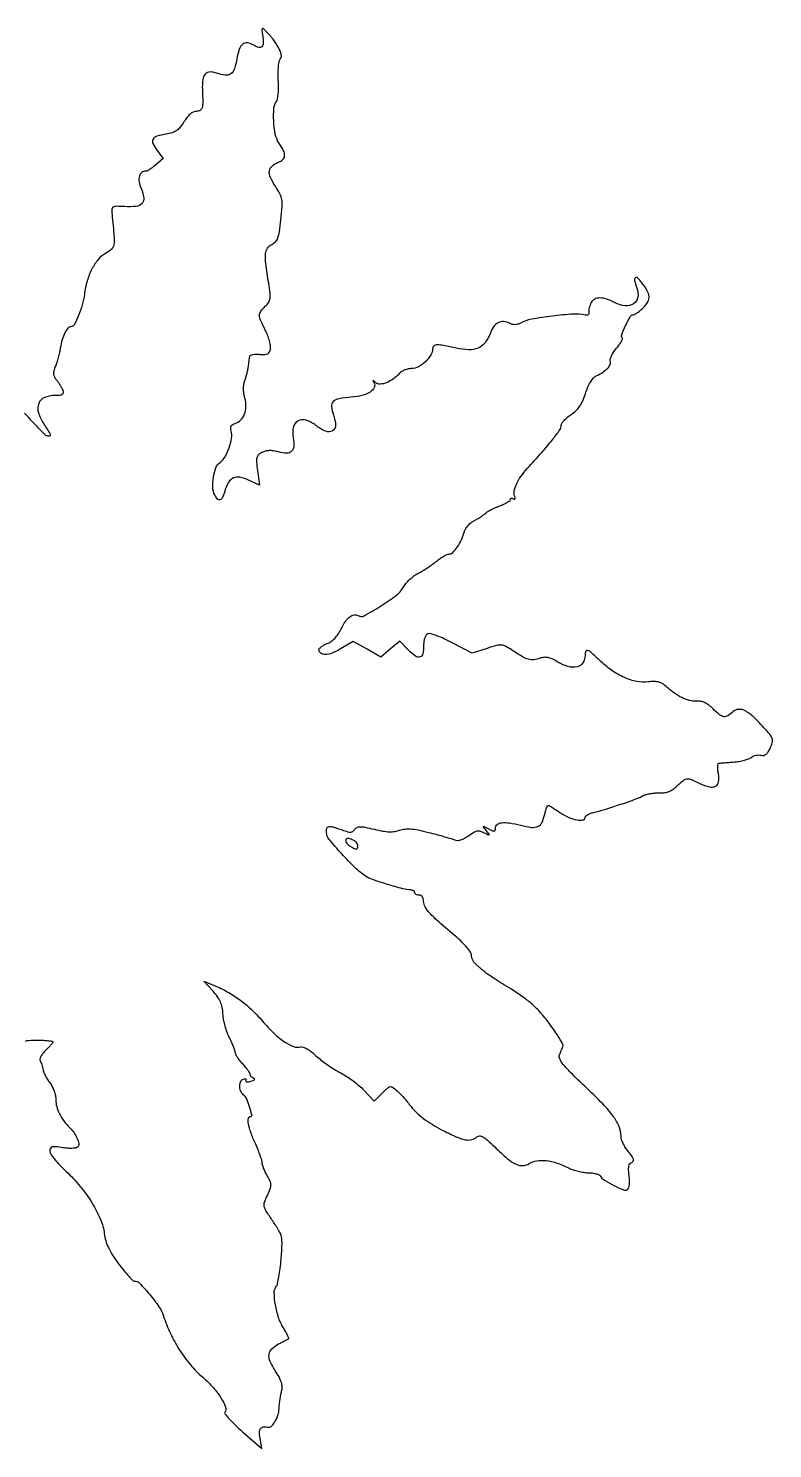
# Model space of a CAD drawing. Extents: x 0 to 498, y 0 to 478.
# Drawn here: x 248.8 to 497.7, y 3 to 477.7 of the extents above; entities that cross this region are included whole.
import ezdxf

# ---------------------------------------------------------------- set-up
doc = ezdxf.new("R2010")
doc.units = 0

msp = doc.modelspace()

# ---------------------------------------------------------------- linework, layer by layer
msp.add_lwpolyline([(247.820778, 139.179514, -0.092423), (249.012064, 139.449084, -0.009186), (251.952089, 139.50743, -0.010842), (253.887477, 139.468308, -0.017917), (255.517176, 139.341386, -0.012182), (256.803678, 139.162822, -0.367443), (257, 138.931744, -0.165046), (256.88562, 138.594673, -0.012643), (256.274678, 137.838514, -0.01628), (255.476672, 136.959997, -0.01166), (254.53082, 136.028954, 0.035572), (253.636128, 135.059847, 0.048852), (252.989723, 134.066196, 0.058915), (252.658846, 133.190951, 0.203293), (252.75189, 132.60464, -0.041406), (253.037287, 132.050691, -0.018381), (253.32416, 131.279704, -0.018047), (253.569731, 130.436402, -0.023227), (253.730756, 129.645415, 0.058875), (253.978144, 128.758442, 0.022426), (254.519246, 127.592347, 0.02184), (255.2266, 126.365416, 0.024971), (256.009686, 125.260557, -0.049927), (256.772115, 124.062497, -0.032398), (257.415345, 122.550402, -0.032478), (257.85545, 120.975483, -0.051937), (258, 119.587648, 0.067539), (258.307503, 117.321562, 0.048679), (259.224289, 114.936891, 0.043682), (260.709382, 112.523427, 0.033725), (262.715624, 110.172023, -0.041877), (264.112414, 108.479894, -0.048135), (265.134919, 106.652648, -0.054613), (265.652343, 105.008302, -0.189551), (265.457576, 103.931357, -0.196156), (264.929061, 103.546147, -0.042544), (263.790814, 103.365495, -0.035421), (262.260294, 103.363124, -0.0199), (260.411332, 103.565567, 0.011305), (257.940619, 103.87914, 0.087235), (256.782112, 103.79745, 0.216304), (256.212854, 103.346018, 0.11913), (256, 102.465327, 0.150791), (256.297765, 101.500438, 0.018963), (257.612129, 99.722435, 0.020904), (259.386414, 97.684294, 0.015942), (261.488099, 95.601783, -0.033622), (266.189594, 90.601831, -0.034363), (270.141314, 85.051579, -0.036897), (272.963946, 79.580054, -0.072694), (274.206693, 74.858582, 0.044604), (274.684261, 72.51936, 0.037878), (275.587478, 70.164555, 0.032022), (276.9909, 67.63184, 0.018027), (278.993861, 64.741927, 0.009736), (280.707017, 62.541792, 0.014393), (282.301039, 60.686691, 0.009515), (283.682513, 59.226374, 0.201176), (284.222367, 59, -0.203082), (286.034347, 58.232379, -0.018305), (289.401712, 54.490445, -0.024012), (292.50943, 50.386606, -0.072855), (294.043353, 47.248655, 0.033333), (296.326422, 41.463163, 0.031726), (299.390844, 35.932002, 0.032386), (303.054252, 30.950697, 0.039038), (307.126134, 26.808998, -0.030379), (310.605542, 23.390271, -0.043205), (313.217792, 19.933258, -0.050817), (314.706463, 16.922488, -0.23183), (314.52084, 15.033721, 0.327917), (314.560085, 14.545205, 0.008871), (316.08112, 12.851167, 0.015105), (318.048694, 10.860603, 0.009357), (320.471657, 8.638043), (326.877682, 2.978906), (326.307999, 6.489453, -0.032729), (326.1041, 8.619379, -0.174444), (326.460944, 9.712984, -0.212809), (327.379729, 10.203777, -0.050708), (329.154088, 10.150392, 0.242752), (330.230203, 10.536975, 0.059695), (331.373387, 12.103653, 0.053905), (332.279041, 14.225471, 0.060869), (332.662679, 16.406393, -0.014206), (332.774299, 17.782317, -0.009247), (332.9776, 19.363803, -0.0093), (333.233423, 20.900703, -0.017455), (333.506308, 22.129957, 0.069094), (333.676592, 23.599154, 0.06716), (333.443547, 25.074178, 0.051641), (332.752352, 26.736715, 0.021855), (331.506879, 28.81024, -0.038789), (329.687451, 32.085476, -0.135403), (329.304971, 34.45021, -0.174213), (330.217392, 36.320983, -0.07472), (332.507075, 37.965626, 0.000264), (333.680121, 38.56779, 0.000369), (334.727773, 39.107264, 0.000219), (335.610346, 39.563048, 0.004926), (335.864068, 39.697401, 0.389161), (335.933304, 39.898421, 0.010006), (335.499789, 40.842263, 0.016107), (334.897672, 41.99099, 0.009644), (334.112728, 43.317602, -0.059668), (332.524205, 46.741648, -0.036408), (331.453117, 51.073471, -0.033998), (331.03901, 55.13352, -0.17722), (331.729062, 57.236061, 0.111694), (332.151567, 58.120961, 0.011354), (332.61755, 60.416437, 0.013751), (333.040426, 63.213097, 0.010547), (333.353532, 66.287981, 0.009334), (333.662232, 71.283468, 0.065092), (333.450279, 73.714943, 0.079288), (332.62542, 75.809263, 0.017277), (330.531614, 79.090361, -0.008903), (328.340266, 82.400746, -0.090966), (327.72431, 83.918616, -0.135275), (327.815256, 85.319049, -0.027808), (328.764064, 87.631427, 0.018016), (329.70714, 89.807552, 0.095089), (329.943151, 91.080631, 0.104861), (329.6785, 92.291021, 0.024206), (328.722907, 94.160087, -0.01798), (328.063417, 95.411331, -0.018807), (327.506104, 96.688358, -0.018844), (327.109507, 97.8232, -0.074769), (327, 98.551404, 0.075901), (326.874295, 99.374714, 0.009618), (326.30373, 101.083508, 0.011101), (325.537316, 103.097052, 0.00902), (324.62972, 105.220365, -0.018382), (323.169785, 108.820914, -0.044423), (322.432947, 111.594436, -0.077866), (322.405275, 113.383554, -0.373792), (323.114647, 114, 0.482673), (323.511081, 114.498934, 0.017303), (322.784203, 117.203377, 0.020894), (321.831821, 119.904722, 0.143669), (320.97098, 121, -0.1311), (319.986646, 122.190727, -0.08689), (319.533844, 123.915512, -0.09823), (319.714338, 125.513943, -0.227853), (320.522137, 126.370121, -0.035269), (321.095598, 126.54494, -0.125331), (321.476703, 126.535803, -0.312759), (321.618123, 126.364881, -0.161009), (321.550558, 126.081804, 0.28439), (321.55072, 125.800524, 0.21076), (321.813544, 125.620472, 0.08054), (322.404469, 125.606015, 0.029885), (323.22283, 125.768522, 0.028039), (324.002503, 126.019857, 0.103319), (324.435041, 126.299434, 0.33387), (324.472169, 126.550867, 0.190036), (324.22421, 126.758597, -0.059301), (323.756098, 126.979096, -0.061664), (323.359612, 127.300932, -0.068548), (323.090693, 127.670618, -0.123627), (323, 128.031811, 0.136696), (322.865345, 128.515141, 0.017117), (322.265625, 129.435224, 0.019111), (321.457354, 130.498241, 0.014775), (320.5, 131.594501, -0.019381), (319.542903, 132.711056, -0.023203), (318.734375, 133.835261, -0.022802), (318.150073, 134.82908, -0.122078), (318, 135.434581, 0.081341), (317.892505, 136.090979, 0.012143), (317.433444, 137.352762, 0.013386), (316.80975, 138.827993, 0.011181), (316.0713, 140.36015, -0.031903), (315.31475, 142.111852, -0.019528), (314.63901, 144.259324, -0.019546), (314.134315, 146.447135, -0.032648), (313.903806, 148.321591, 0.037344), (313.618973, 150.471157, 0.052379), (313.026827, 152.313028, 0.050522), (312.045699, 154.039891, 0.031737), (310.582506, 155.845272), (307.5, 159.190544), (311.5, 157.549001, -0.032183), (315.864372, 155.420432, -0.032715), (319.894492, 152.759695, -0.030807), (323.748262, 149.44377, -0.022924), (327.586263, 145.347349, 0.025918), (331.155701, 141.58299, 0.044455), (334.540241, 138.89444, 0.056314), (337.532103, 137.374924, 0.154513), (339.870793, 137.255961, -0.156135), (340.739192, 137.209029, -0.038721), (342.043714, 136.593031, -0.035152), (343.523514, 135.604704, -0.026522), (345.003983, 134.326657, 0.024499), (346.673009, 132.874014, 0.01399), (348.818417, 131.279242, 0.01395), (351.072057, 129.791915, 0.022429), (353.07999, 128.667173, -0.026671), (355.082481, 127.523066, -0.016336), (357.319727, 125.975736, -0.016362), (359.440455, 124.29395, -0.02786), (361.08166, 122.7375), (364.50334, 119.109877), (366.85663, 121.554938, -0.013328), (367.805039, 122.489169, -0.01838), (368.708121, 123.272421, -0.015181), (369.486099, 123.860586, -0.168119), (369.85496, 123.968197, -0.151274), (370.923068, 123.578869, -0.02847), (372.522653, 122.213047, -0.024374), (374.473594, 120.15382, -0.011716), (376.779359, 117.338549, 0.038849), (378.606303, 115.339558, 0.025535), (380.988546, 113.326426, 0.023477), (383.808949, 111.381886, 0.019782), (386.96218, 109.588549, 0.013436), (391.830655, 107.232728, 0.056389), (394.920074, 106.239185, 0.105221), (397.093262, 106.263482, 0.142082), (398.806251, 107.206251, -0.213006), (399.655193, 107.531292, -0.116292), (400.745662, 107.211071, -0.052141), (402.296995, 106.10038, -0.010864), (404.756251, 103.821845, 0.014534), (409.068947, 99.884497, 0.065933), (411.911123, 98.025673, 0.125632), (414.165048, 97.574495, 0.131417), (416.317058, 98.272697, -0.10787), (418.799633, 99.207582, -0.065551), (421.948903, 99.252718, -0.053769), (425.617758, 98.416803, -0.034298), (429.652207, 96.710967, 0.036583), (430.988737, 96.153037, 0.021181), (432.662893, 95.671686, 0.02109), (434.392214, 95.32934, 0.033026), (435.902324, 95.197269, -0.023171), (437.248757, 95.106192, -0.029095), (438.480782, 94.89211, -0.029684), (439.462166, 94.59971, -0.155594), (439.902324, 94.259766, 0.099484), (441.463425, 92.751958, 0.02428), (444.581695, 90.961714, 0.018702), (447.813149, 89.459246, 0.242437), (449.096043, 89.559358, 0.171489), (449.530726, 90.099596, 0.05208), (449.777892, 91.13739, 0.04161), (449.842696, 92.527955, 0.024187), (449.700775, 94.194222, -0.020374), (449.52631, 96.073105, -0.061823), (449.618019, 97.351021, -0.101942), (449.968849, 98.184732, -0.151875), (450.58564, 98.671237, 0.164405), (451.110628, 99.106565, 0.216441), (451.188036, 99.716231, 0.085057), (450.716541, 100.645075, 0.015021), (449.499145, 102.183386, -0.033855), (448.542682, 103.490193, -0.030506), (447.734124, 104.959253, -0.031822), (447.173689, 106.368423, -0.078889), (447, 107.462418, 0.099946), (446.363265, 110.616, 0.057804), (444.454067, 113.997853, 0.036085), (440.913963, 118.187556, 0.010417), (434.862846, 124.129171, -0.005834), (430.145802, 128.676685, -0.029078), (427.683626, 131.406542, -0.05525), (426.493469, 133.282456, -0.212081), (426.443523, 134.631633, 0.000021), (426.759364, 135.420278, 0.000018), (427.089544, 136.244917, 0.000018), (427.387812, 136.990013, 0.000055), (427.591877, 137.5, 0.224086), (427.551943, 138.160634, 0.010227), (426.394137, 140.174766, 0.015393), (424.854738, 142.560913, 0.010255), (422.952749, 145.201331, 0.019752), (420.126704, 148.665802, 0.029169), (417.362475, 151.448461, 0.028492), (414.243788, 153.936716, 0.017709), (410.329811, 156.506898, -0.003384), (407.327771, 158.357398, -0.004288), (404.580625, 160.109504, -0.003399), (402.301684, 161.612771, -0.034699), (401.407708, 162.305567, 0.002564), (400.784974, 162.855646, 0.001379), (400.011714, 163.527904, 0.001373), (399.219606, 164.20893, 0.002156), (398.534704, 164.789427, -0.060391), (397.947297, 165.418203, -0.04366), (397.450819, 166.239931, -0.044232), (397.112223, 167.118584, -0.069967), (397, 167.916628, 0.152118), (396.698542, 168.884571, 0.023646), (395.468331, 170.499066, 0.024502), (393.782356, 172.318294, 0.019138), (391.785808, 174.127202, -0.005229), (386.044068, 179.045599, -0.027152), (383.057488, 181.959392, -0.051784), (381.494695, 184.058527, -0.134933), (381, 185.858263, 0.063371), (380.892279, 186.704777, 0.089696), (380.574908, 187.393044, 0.107871), (380.090485, 187.839751, 0.133282), (379.5, 188, -0.053595), (378.926139, 188.06169, -0.073362), (378.440625, 188.244792, -0.093122), (378.114688, 188.515341, -0.17482), (378, 188.833333, 0.145446), (377.904255, 189.155512, 0.094045), (377.632812, 189.438106, 0.079341), (377.227877, 189.638547, 0.064366), (376.75, 189.721921, -0.053721), (373.993629, 190.142773, -0.009319), (368.917534, 191.588632, -0.008814), (363.89616, 193.217927, -0.0623), (361.597283, 194.344964, -0.047374), (358.047098, 197.186257, -0.016863), (353.531477, 201.866866, -0.011592), (349.354111, 206.721502, -0.154673), (348.490328, 208.881287, -0.08871), (348.635696, 210.281913, -0.287768), (349.301484, 210.877773, -0.116699), (350.693135, 210.790383, -0.012979), (353.733622, 209.779361, 0.016603), (355.555495, 209.188177, 0.080864), (356.629355, 209.05957, 0.144622), (357.367368, 209.311894, 0.100469), (357.974261, 209.958353, -0.138891), (358.693949, 210.617087, -0.115361), (359.706812, 210.860109, -0.051949), (361.358938, 210.697634, -0.008404), (364.516057, 209.996148, 0.015443), (367.348951, 209.408422, 0.034221), (369.541744, 209.176745, 0.044061), (371.350637, 209.269472, 0.055467), (372.974642, 209.684327, -0.062386), (374.684817, 210.09616, -0.04614), (376.632161, 210.134118, -0.032612), (379.126889, 209.787832, -0.011673), (382.628226, 208.981036, -0.003525), (385.392761, 208.254882, -0.004071), (388.016683, 207.522876, -0.003652), (390.228889, 206.868739, -0.023749), (391.322186, 206.479176, 0.100929), (392.302119, 206.292132, 0.069489), (393.4231, 206.463074, 0.055425), (394.682155, 206.996609, 0.031281), (396.076302, 207.898292, -0.023028), (397.734736, 209.010123, -0.090034), (398.882341, 209.448591, -0.116832), (399.947642, 209.398232, -0.05248), (401.254116, 208.869261, 0.003023), (402.721937, 208.098504, 0.303711), (402.941717, 208.123275, 0.405513), (402.960319, 208.311806, 0.003788), (402, 209.5, -0.003798), (401.039647, 210.688281, -0.406794), (401.058652, 210.876593, -0.302511), (401.27912, 210.900942, -0.003014), (402.75, 210.128536, 0.016532), (403.965915, 209.531378, 0.135775), (404.570247, 209.437842, 0.293955), (404.892031, 209.702421, 0.077869), (405, 210.391492, -0.232304), (405.586816, 211.586365, -0.13727), (407.091494, 212.195984, -0.068724), (409.675092, 212.131046, -0.021973), (413.444709, 211.34215, 0.030864), (417.107536, 210.643292, 0.140781), (419.228971, 210.970211, 0.176973), (420.582001, 212.316614, 0.055389), (421.515176, 215.069098, -0.014452), (421.796151, 216.192386, -0.022556), (422.108933, 217.139048, -0.018579), (422.415907, 217.862343, -0.290879), (422.632509, 218, -0.131747), (422.944625, 217.916306, -0.004483), (424.047718, 217.265625, -0.008162), (425.341129, 216.45791, -0.005574), (426.785188, 215.5, 0.044294), (429.544941, 213.962403, 0.059303), (432.278953, 213.112723, 0.091013), (434.273454, 213.110082, 0.362366), (435, 213.980948, -0.210578), (435.185643, 214.402196, -0.051873), (435.807813, 214.862494, -0.04416), (436.697011, 215.286601, -0.031821), (437.75, 215.604453, 0.017527), (441.55949, 216.6366, 0.006473), (446.854139, 218.347718, 0.005426), (451.980305, 220.140184, 0.036057), (454.452465, 221.242152, -0.056139), (455.457147, 221.642546, -0.024099), (456.868519, 221.956509, -0.023479), (458.419466, 222.149422, -0.028601), (459.882229, 222.178112, 0.043777), (461.601074, 222.26399, 0.060127), (463.096245, 222.657782, 0.05969), (464.462846, 223.398825, 0.042346), (465.797135, 224.524407, -0.024346), (467.760013, 226.304904, -0.14563), (469.018515, 226.835219, -0.12368), (470.46397, 226.636631, -0.015583), (473.375179, 225.358132, 0.046391), (476.577648, 224.180951, 0.184724), (478.622397, 224.398077, 0.246702), (479.635411, 225.82932, 0.079576), (479.563997, 228.510561, -0.021234), (479.370459, 229.854882, -0.034957), (479.335292, 231.002367, -0.03974), (479.435825, 231.845424, -0.324735), (479.704687, 232.09324, -0.008461), (480.217072, 232.144539, -0.000732), (481.525235, 232.251257, -0.000964), (483.086168, 232.373266, -0.000748), (484.785474, 232.500236, 0.023035), (486.533124, 232.70945, 0.023564), (488.24073, 233.077566, 0.024139), (489.686306, 233.53698, 0.084385), (490.530148, 234.02502, -0.069621), (491.22299, 234.453347, -0.04871), (492.096414, 234.740219, -0.04876), (493.007575, 234.852453, -0.070339), (493.813028, 234.759145, 0.108335), (494.720178, 234.722886, 0.123013), (495.512958, 235.077563, 0.088051), (496.232623, 235.88226, 0.03434), (496.931156, 237.206599, 0.030594), (497.579229, 238.951868, 0.121662), (497.638455, 240.084374, 0.111857), (497.165107, 241.165539, 0.023924), (495.862801, 242.765161, 0.014991), (491.506538, 247.338284, 0.066431), (488.548757, 249.572988, 0.142711), (486.304721, 250.100448, 0.185264), (484.390875, 249.248017, -0.056155), (482.73645, 247.928637, -0.179978), (481.3781, 247.64639, -0.134671), (479.911292, 248.299673, -0.026647), (477.766916, 250.257742, 0.034405), (476.356748, 251.50586, 0.057191), (474.998157, 252.322961, 0.064716), (473.6188, 252.746568, 0.061267), (472.150488, 252.814644, -0.087212), (469.886324, 253.037093, -0.048447), (467.290877, 254.039997, -0.041615), (464.514352, 255.737471, -0.029535), (461.700125, 258.064749, 0.06569), (460.617185, 258.835962, 0.069896), (459.39341, 259.280005, 0.0575), (457.901913, 259.42007, 0.028031), (455.993139, 259.272254, -0.08424), (452.275299, 259.401507, -0.054273), (448.161261, 260.725133, -0.048009), (443.918558, 263.129947, -0.037423), (439.816754, 266.490656, 0.00713), (437.016071, 269.083932, 0.098238), (435.833212, 269.78793, 0.414038), (435.22389, 269.498024, 0.08561), (435, 268.2, -0.143017), (434.25804, 265.659108, -0.19571), (432.333618, 264.296706, -0.133323), (429.344291, 264.403091, -0.058163), (425.684479, 266.023656, 0.02629), (423.924887, 266.940788, 0.058435), (422.488239, 267.402846, 0.072452), (421.190927, 267.467488, 0.065013), (419.877319, 267.167237, -0.060923), (417.844269, 266.685082, -0.095753), (416.060371, 266.827674, -0.064753), (414.000176, 267.698741, -0.015704), (410.86341, 269.668583, 0.019617), (408.48894, 271.133937, 0.105572), (407.048241, 271.58485, 0.090216), (405.446479, 271.445165, 0.012297), (402.213374, 270.475), (397.199928, 268.835184), (390.546826, 272.365817, 0.014403), (387.893078, 273.677577, 0.019563), (385.423058, 274.696232, 0.016813), (383.353946, 275.378272, 0.164253), (382.446863, 275.341236, 0.147437), (381.861451, 274.88767, 0.06577), (381.400126, 274.017558, 0.05327), (381.099526, 272.838924, 0.035835), (381, 271.452028, -0.046471), (380.739848, 268.659006, -0.276362), (379.808052, 267.607293, -0.240016), (378.31684, 267.854989, -0.037437), (375.98222, 269.863934), (372.986572, 272.859581), (369.848262, 270.218867), (366.709951, 267.578153), (362.063005, 270.172638), (357.416059, 272.767123), (353.202439, 270.278718, -0.038063), (350.38812, 268.893601, -0.086579), (348.077552, 268.404633, -0.16493), (346.606466, 268.845385, -0.242805), (346, 270.020635, -0.18555), (346.185539, 270.503393, -0.048965), (346.807813, 271.070547, -0.04283), (347.69725, 271.622782, -0.032792), (348.75, 272.073429, 0.071377), (350.024175, 272.739075, 0.047185), (351.269822, 273.827695, 0.042642), (352.413766, 275.262639, 0.035043), (353.383819, 276.965772, -0.035008), (354.817149, 279.482695, -0.080477), (356.296007, 281.075657, -0.126954), (357.746175, 281.704844, -0.179485), (359.113218, 281.430027, 0.269192), (361.106124, 281.374896, 0.015473), (366.598906, 284.587345, 0.021313), (371.825095, 288.184049, 0.104846), (374.162902, 290.868529, -0.048802), (375.041004, 292.138163, -0.028397), (376.317599, 293.482966, -0.02817), (377.763492, 294.69665, -0.042053), (379.162902, 295.569973, 0.017154), (380.645732, 296.395858, 0.010297), (382.350078, 297.471706, 0.010306), (384.003257, 298.613119, 0.017657), (385.326725, 299.640694, -0.020758), (386.504915, 300.543818, -0.023502), (387.707403, 301.306954, -0.0236), (388.778873, 301.852988, -0.106428), (389.461715, 302, 0.197671), (390.729282, 302.5215, 0.04531), (392.25135, 304.329968, 0.043533), (393.632001, 306.729911, 0.047319), (394.531043, 309.267663, -0.072745), (394.963544, 310.316437, -0.042776), (395.755347, 311.421164, -0.041795), (396.757153, 312.41198, -0.055159), (397.826237, 313.121821, 0.013797), (398.942335, 313.736659, 0.011761), (400.084853, 314.444449, 0.011923), (401.093987, 315.137801, 0.032612), (401.760496, 315.689067, -0.054019), (402.475438, 316.23067, -0.01601), (403.675763, 316.899506, -0.015864), (405.082113, 317.569547, -0.016482), (406.510496, 318.139956, 0.020352), (407.847225, 318.685793, 0.029399), (408.974958, 319.283192, 0.029134), (409.80181, 319.853964, 0.231077), (410, 320.259905, -0.143248), (410.080674, 320.535714, -0.191454), (410.290385, 320.686491, -0.136101), (410.609977, 320.678331, -0.064466), (410.988546, 320.507079, 0.099871), (411.323103, 320.38325, 0.305954), (411.531207, 320.480817, 0.182147), (411.58591, 320.784495, 0.046105), (411.447732, 321.275614, -0.140474), (411.292682, 323.047452, -0.057852), (412.02867, 325.365701, -0.047977), (413.510153, 327.959976, -0.033256), (415.638668, 330.585482, 0.006187), (420.503126, 335.962952, 0.013658), (424.051195, 340.212628, 0.012219), (426.536137, 343.523042, 0.15402), (427.012379, 344.99037, -0.144885), (427.232513, 345.712302, -0.038015), (427.981907, 346.678426, -0.035333), (429.042703, 347.695656, -0.029847), (430.29552, 348.617039, 0.047027), (431.889971, 349.876184, 0.052134), (433.160528, 351.371826, 0.046781), (434.194632, 353.235665, 0.027992), (435.08092, 355.611326, -0.026663), (435.838934, 357.659749, -0.034947), (436.755822, 359.431289, -0.039635), (437.738337, 360.788229, -0.100936), (438.691127, 361.533329, 0.027554), (440.975518, 362.833967, 0.05855), (442.542693, 364.126478, 0.087052), (443.359864, 365.345577, 0.198357), (443.387301, 366.433094, -0.165083), (443.360181, 367.124696, -0.038624), (443.780371, 368.223557, -0.035745), (444.48837, 369.477783, -0.028544), (445.418857, 370.721198, 0.016377), (446.351762, 371.906612, 0.026149), (447.059863, 372.983362, 0.023986), (447.520062, 373.864155, 0.314523), (447.458989, 374.207677, -0.294654), (447.230578, 375.267309, -0.017999), (448.541223, 378.395356, -0.018327), (450.075906, 381.420936, -0.272652), (451.058875, 382, 0.130728), (451.605084, 382.145293, 0.023221), (452.505812, 382.718063, 0.023726), (453.52382, 383.50859, 0.019423), (454.535379, 384.44447, 0.066151), (455.974433, 386.324589, 0.148661), (456.372984, 388.057826, 0.115), (455.770875, 390.017196, 0.031608), (453.962538, 392.716088, 0.035069), (452.544616, 394.320956, 0.414301), (451.791595, 394.314561, 0.265176), (451.543063, 393.374007, 0.025215), (452.29771, 391.022233, -0.131259), (452.610018, 387.906357, -0.209019), (451.180293, 385.69158, -0.175699), (448.330305, 385.001354, -0.095579), (444.846546, 386.082126, 0.040262), (442.157593, 387.25376, 0.083751), (439.907687, 387.624528, 0.119729), (438.188107, 387.199871, 0.150871), (437.028109, 386.052522, 0.033268), (436.643709, 385.202919, 0.030085), (436.360338, 384.281061, 0.031369), (436.208384, 383.423418, 0.078676), (436.236497, 382.79051, -0.120642), (436.218581, 382.327889, -0.164683), (435.982949, 381.987329, -0.140766), (435.554358, 381.826299, -0.080816), (435, 381.871621, 0.076855), (431.115968, 382.219974, 0.014736), (424.049925, 381.55787, 0.014695), (417.036181, 380.481425, 0.077585), (413.374386, 379.200365, -0.052898), (412.429044, 378.816521, -0.06638), (411.49435, 378.677705, -0.068743), (410.582417, 378.789885, -0.062716), (409.703998, 379.145775, 0.110054), (407.755051, 379.729444, 0.141717), (405.934836, 379.341846, 0.118954), (404.376764, 377.95265, 0.064807), (403.194913, 375.662476, -0.077624), (401.536415, 372.640373, -0.12793), (399.246896, 370.865416, -0.110138), (396.12096, 370.278492, -0.048303), (391.920096, 370.829086, 0.0081), (387.656029, 371.740862, 0.054799), (385.508715, 371.923758, 0.162666), (384.435887, 371.535759, 0.229208), (384, 370.634859, -0.138247), (383.403674, 368.519345, -0.064865), (381.602985, 366.28828, -0.064409), (379.26616, 364.571715, -0.126903), (377.049865, 364, 0.049352), (375.880571, 363.884304, 0.041828), (374.68709, 363.540006, 0.043755), (373.645554, 363.034418, 0.084877), (372.945277, 362.434063, -0.061954), (370.975504, 360.583065, -0.063811), (368.630962, 359.292719, -0.075366), (366.454546, 358.794078, -0.208292), (365.002051, 359.301244, 0.004924), (364.307565, 359.931306, 0.209831), (364.12186, 359.991467, 0.529342), (364.066896, 359.89007, 0.009315), (364.417053, 359.242329, -0.251434), (364.451507, 357.644397, -0.134935), (363.085285, 356.146171, -0.080559), (360.388241, 354.998149, -0.043462), (356.81147, 354.440041, 0.024265), (352.62936, 353.950864, 0.15605), (350.759655, 352.990358, 0.230027), (350.18913, 351.348541, 0.057371), (350.861967, 348.505177, -0.074602), (351.552808, 345.062641, -0.277028), (350.551206, 343.191066, -0.24267), (348.267728, 343.04753, -0.062692), (345, 345, 0.090293), (341.721708, 346.72217, 0.203183), (338.979988, 346.454544, 0.218854), (337.402431, 344.343083, 0.102393), (337.379128, 340.854359, -0.058583), (337.605364, 338.045286, -0.194554), (336.86258, 336.386328, -0.199599), (335.192601, 335.73573, -0.061798), (332.469379, 336.136066, 0.029214), (330.800451, 336.493514, 0.046716), (329.34637, 336.579718, 0.053721), (328.060541, 336.396563, 0.060716), (326.898637, 335.945752, 0.070853), (325.777897, 335.123673, 0.139971), (325.235658, 334.17294, 0.080161), (325.119036, 332.722093, 0.013029), (325.418545, 329.902508), (326.068955, 324.999475), (322.480604, 326.71064, 0.060192), (319.57339, 327.689347, 0.157427), (317.408241, 327.455036, 0.156414), (315.780013, 325.996719, 0.059199), (314.543203, 323.165152, -0.027219), (313.738428, 320.946574, -0.195153), (312.946517, 320.158567, -0.324945), (312.112264, 320.354691, -0.059416), (311.17227, 321.75, -0.107232), (310.492487, 324.300198, -0.051295), (310.681995, 327.702421, -0.051504), (311.530564, 330.878698, -0.150063), (312.910547, 332.649898, 0.11016), (314.547953, 334.441903, 0.044629), (315.940208, 337.463955, 0.044645), (316.777746, 340.699638, 0.105345), (316.664067, 343.176606, -0.057829), (316.529869, 344.127184, -0.124122), (316.691964, 344.844434, -0.136151), (317.160145, 345.3573, -0.076272), (317.940811, 345.694773, 0.132484), (319.80846, 346.762163, 0.104326), (321.090701, 348.718206, 0.089856), (321.594955, 351.296741, 0.070942), (321.232088, 354.121617, -0.032352), (320.903027, 355.706476, -0.03425), (320.789473, 357.290493, -0.036475), (320.892642, 358.765633, -0.053832), (321.213841, 360.021963, 0.017541), (321.591858, 361.152124, 0.010781), (321.961061, 362.506452, 0.010806), (322.268798, 363.863671, 0.018937), (322.456249, 365, -0.000671), (322.585481, 366.012409, -0.000751), (322.712713, 366.987055, -0.00069), (322.823477, 367.816911, -0.004013), (322.88598, 368.253806, -0.288238), (323.125123, 368.531254, -0.037661), (323.921015, 368.711626, -0.034426), (324.995926, 368.796454, -0.021973), (326.249391, 368.753806, 0.025971), (327.971309, 368.708992, 0.117697), (328.934941, 368.965575, 0.167337), (329.495985, 369.574311, 0.067933), (329.808881, 370.673227, 0.079101), (329.791009, 371.780433, 0.025148), (329.422914, 373.393919, 0.024396), (328.824915, 375.178308, 0.024904), (328.05949, 376.883389, -0.013963), (326.497047, 380.169586, -0.104522), (326.143357, 381.848669, -0.16049), (326.586423, 383.1904, -0.045922), (328.064896, 384.845833, 0.057901), (329.16524, 386.13877, 0.11218), (329.648444, 387.39952, 0.065475), (329.669361, 389.170825, 0.010274), (329.182969, 392.634788, -0.00819), (328.250337, 399.081534, -0.052577), (328.177167, 402.372007, -0.121615), (328.822604, 404.28839, -0.148693), (330.252115, 405.513782, 0.10217), (331.453706, 406.366319, 0.099295), (332.234122, 407.63311, 0.051792), (332.775421, 409.746744, 0.009693), (333.28578, 413.717373, 0.009941), (333.678493, 418.139939, 0.05843), (333.566776, 420.463516, 0.078844), (332.926246, 422.382672, 0.026284), (331.419286, 424.942603, -0.039631), (329.763684, 427.934769, -0.137646), (329.430826, 430.099243, -0.187897), (330.299354, 431.718007, -0.086103), (332.394008, 432.959702, 0.091114), (333.949221, 433.902647, 0.206529), (334.519546, 435.12457, 0.12595), (334.132747, 436.844425, 0.027066), (332.586332, 439.508585, -0.096462), (331.408979, 442.391567, -0.035727), (330.864415, 446.762261, -0.034143), (330.931723, 451.041156, -0.147469), (331.857011, 453.37936, 0.131931), (332.184737, 454.139003, 0.017069), (332.382087, 455.91262, 0.018945), (332.46609, 458.076979, 0.014779), (332.398672, 460.429559, -0.017583), (332.344072, 462.798581, -0.021878), (332.467065, 464.997801, -0.021), (332.723914, 466.799442, -0.127972), (333.119768, 467.644312, 0.249361), (333.398419, 468.99145, 0.051552), (332.451484, 471.309635, 0.042651), (330.650017, 474.083045, 0.027704), (328.137603, 476.966738, 0.030724), (327.353777, 477.678532, 0.47072), (327.040066, 477.613614, 0.152194), (326.9376, 477.065378, 0.007107), (327.187959, 475.17271, -0.035458), (327.368203, 472.768907, -0.198486), (326.890034, 471.598722, -0.280734), (325.867854, 471.344654, -0.063708), (324.173143, 472.123943, 0.103232), (322.119761, 472.879339, 0.211363), (320.499056, 472.431118, 0.142749), (319.308464, 470.693837, 0.042118), (318.555462, 467.521283, -0.043307), (317.77292, 464.258742, -0.157796), (316.525528, 462.565685, -0.18475), (314.658381, 462.074125, -0.063327), (311.890878, 462.735087, 0.08915), (309.564358, 463.165883, 0.214432), (307.997597, 462.471461, 0.153348), (307.141645, 460.589233, 0.04228), (307.016744, 457.300964, -0.007944), (307.147446, 453.038883, -0.072267), (306.90796, 451.200109, -0.198764), (306.223278, 450.329127, -0.128747), (304.966275, 450, 0.116674), (303.981424, 449.767016, 0.060693), (302.923501, 449.065046, 0.049912), (301.861491, 447.956554, 0.032812), (300.864908, 446.495608, -0.034788), (299.640281, 444.7155, -0.07382), (298.420498, 443.576233, -0.074859), (296.933789, 442.849862, -0.036632), (294.87647, 442.364256, 0.030408), (291.763533, 441.670227, 0.194958), (290.5185, 440.693443, 0.246235), (290.465485, 439.284178, 0.04788), (291.819294, 437.030548), (293.874132, 434.25123), (291.42946, 432.125615, -0.014807), (290.435364, 431.311667, -0.018863), (289.470145, 430.624399, -0.017071), (288.635292, 430.116105, -0.128896), (288.192394, 430, 0.156169), (286.780951, 429.548131, 0.170563), (285.955052, 428.374589, 0.114839), (285.868624, 426.525155, 0.053501), (286.556536, 424.210447, -0.062761), (287.407508, 421.140699, -0.223494), (286.830275, 419.238993, -0.183775), (284.86777, 418.235073, -0.041997), (281.073862, 418.138665, 0.009329), (278.099737, 418.257342, 0.146634), (277.131578, 417.989429, 0.251707), (276.729931, 417.282152, 0.031291), (276.801777, 415.453362, -0.003805), (277.515208, 407.903623, -0.063539), (277.414014, 405.393905, -0.167442), (276.599915, 403.900203, -0.061572), (274.614049, 402.491486, 0.096184), (272.202804, 400.51846, 0.054198), (270.107894, 397.355228, 0.048126), (268.5075, 393.353984, 0.03994), (267.575926, 388.861603, -0.036899), (266.86811, 385.340841, -0.029961), (265.612767, 381.700394, -0.024258), (264.177536, 378.65552, -0.277247), (263.08621, 378, 0.220656), (262.057248, 377.522665, 0.05928), (261.038756, 375.980491, 0.046644), (260.149378, 373.701193, 0.028666), (259.515831, 370.88773, -0.015181), (259.220446, 369.388496, -0.009945), (258.79364, 367.679836, -0.010007), (258.310975, 366.030446, -0.018876), (257.845412, 364.724479, 0.030368), (257.35572, 363.244181, 0.085444), (257.259893, 362.161545, 0.101865), (257.535279, 361.222354, 0.055298), (258.216109, 360.224479, -0.024398), (258.828191, 359.436522, -0.016973), (259.443588, 358.492503, -0.017162), (259.973436, 357.544015, -0.033593), (260.316616, 356.75, -0.084493), (260.471075, 355.861979, -0.252798), (260.189651, 355.336381, -0.128058), (259.393362, 355.064297, -0.018633), (257.668615, 355, 0.100456), (254.192871, 354.294565, 0.203176), (252.285006, 352.324744, 0.170494), (252.191337, 349.283217, 0.069612), (254, 345.5, -0.015514), (256.125903, 342.06295, -0.56678), (255.756456, 341.399925, -0.204226), (254.430204, 341.917001, -0.009652), (251, 345.406484, -0.009753), (247.590763, 349.15508, -0.080269)], format="xyb")
msp.add_lwpolyline([(355, 206.035184, 0.149836), (355.136208, 205.590863, 0.045472), (355.5875, 205.039362, 0.040999), (356.234579, 204.480738, 0.034718), (357, 204, 0.022341), (358.025642, 203.508699, 0.145792), (358.587271, 203.445247, 0.274977), (358.895711, 203.712365, 0.080266), (359, 204.357827, 0.098733), (358.882081, 204.949167, 0.06686), (358.53535, 205.544793, 0.063892), (358.022922, 206.05425, 0.072244), (357.418213, 206.393011, 0.011745), (356.025355, 206.890295, 0.117115), (355.412565, 206.943287, 0.283594), (355.10418, 206.683758, 0.079803)], format="xyb", close=True)

doc.saveas('drawing.dxf')
